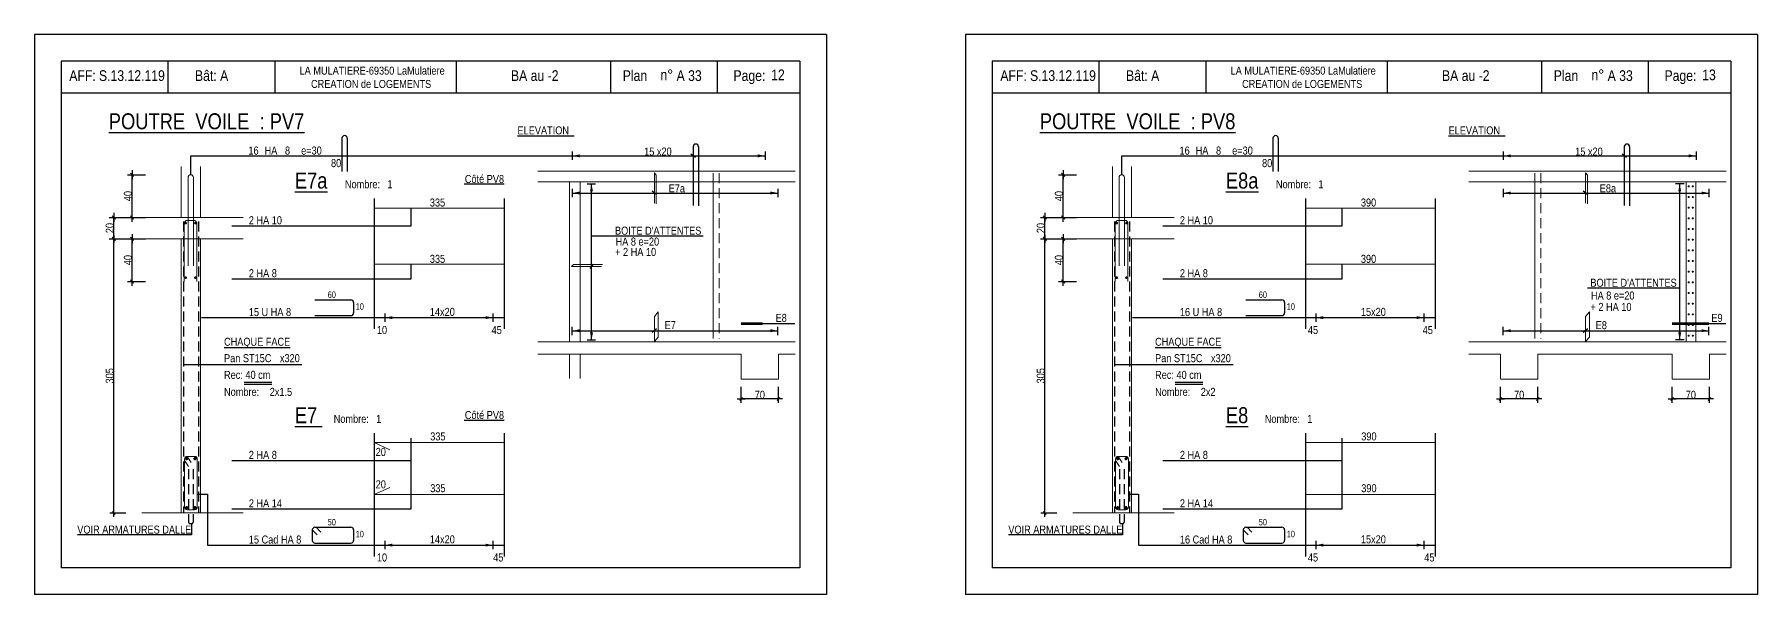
# Model space of a CAD drawing. Header units: metres. Extents: x -9927 to 45032, y -190416 to 12166.
# Drawn here: x 18652 to 21883, y -159147 to -158097 of the extents above; entities that cross this region are included whole.
import ezdxf
from ezdxf.enums import TextEntityAlignment as Align

# ---------------------------------------------------------------- set-up
doc = ezdxf.new("R2010")
doc.units = ezdxf.units.M
doc.header["$PDMODE"] = 65
doc.linetypes.add('CACHE2', pattern=[0.1875, 0.125, -0.0625])
for name, color, linetype in [('01_cote_gen', 4, 'Continuous'), ('01_fenetres', 171, 'Continuous'), ('01_linteaux', 3, 'Continuous'), ('01_sem', 42, 'Continuous'), ('01_texte', 230, 'Continuous'), ('AA_COTES', 2, 'Continuous')]:
    doc.layers.add(name, color=color, linetype=linetype)
doc.styles.add('STYLE2', font='ARIALN.TTF')
doc.dimstyles.new('JB25', dxfattribs={"dimscale": 0.1, "dimtxt": 150, "dimasz": 17, "dimexe": 0.1, "dimexo": 0.1, "dimgap": 0.09, "dimtad": 1, "dimdec": 1, "dimlfac": 0.5, "dimdsep": 46, "dimtxsty": 'STYLE2', "dimblk1": 'BOND_G', "dimblk2": 'BOND_D', "dimsah": 1, "dimcen": 1.5, "dimdle": 0.01, "dimse1": 1, "dimse2": 1, "dimclrd": 4, "dimclre": 2, "dimclrt": 5, "dimadec": 0, "dimazin": 0, "dimtfac": 2.333333, "dimtdec": 1, "dimtix": 1, "dimtmove": 2, "dimatfit": 3, "dimldrblk": 'BOND_G', "dimfxl": 1, "dimtolj": 1, "dimtzin": 0, "dimarcsym": 0})
doc.dimstyles.new('JB50', dxfattribs={"dimscale": 0.1, "dimtxt": 150, "dimasz": 15, "dimexe": 0.1, "dimexo": 0.1, "dimgap": 0.09, "dimtad": 1, "dimdec": 1, "dimdsep": 46, "dimtxsty": 'STYLE2', "dimblk1": 'BOND_G', "dimblk2": 'BOND_D', "dimsah": 1, "dimcen": 1.5, "dimdle": 0.01, "dimse1": 1, "dimse2": 1, "dimclrd": 4, "dimclre": 2, "dimclrt": 6, "dimazin": 2, "dimtfac": 2.333333, "dimtdec": 1, "dimtix": 1, "dimtmove": 2, "dimatfit": 3, "dimldrblk": 'BOND_G', "dimfxl": 1, "dimtolj": 1, "dimtzin": 0, "dimarcsym": 0})

# ---------------------------------------------------------------- blocks, each defined once
blk = doc.blocks.new('BOND_G')
at = {"layer": 'AA_COTES', "color": 0}
for p, q in [((5, 0), (-5, 0)), ((1.8, 1.8), (-1.8, -1.8)), ((0, -5), (0, 15))]:
    blk.add_line(p, q, dxfattribs=at)
blk = doc.blocks.new('BOND_D')
at = {"layer": 'AA_COTES', "color": 0}
for p, q in [((5, 0), (-5, 0)), ((-1.8, -1.8), (1.8, 1.8)), ((0, 5), (0, -15))]:
    blk.add_line(p, q, dxfattribs=at)
blk = doc.blocks.new('*D1499')
at = {"layer": '01_cote_gen', "color": 4, "linetype": 'Continuous', "lineweight": -2, "transparency": 16777216}
blk.add_line((18834.9, -158558), (18834.9, -158481.4), dxfattribs=at)
at = {"layer": 'DEFPOINTS', "color": 0, "linetype": 'Continuous', "lineweight": 0, "transparency": 16777216}
for p in [(18834.9, -158479.7), (18909.2, -158479.7), (18914.7, -158559.7)]:
    blk.add_point(p, dxfattribs=at)
at = {"layer": '01_cote_gen', "color": 4, "linetype": 'Continuous', "lineweight": -2, "transparency": 16777216, "xscale": 1.7, "yscale": 1.7, "zscale": 1.7}
for name, p, rotation in [('BOND_D', (18834.9, -158479.7), 90), ('BOND_G', (18834.9, -158559.7), 270)]:
    blk.add_blockref(name, p, dxfattribs=dict(at, rotation=rotation))
at = {"layer": '01_cote_gen', "color": 5, "linetype": 'Continuous', "lineweight": 0, "transparency": 16777216, "insert": (18827.2, -158519.7), "char_height": 15, "attachment_point": 5, "rotation": 90, "style": 'STYLE2'}
blk.add_mtext('\\A1;40', dxfattribs=at)
blk = doc.blocks.new('*D1500')
at = {"layer": '01_cote_gen', "color": 4, "linetype": 'Continuous', "lineweight": -2, "transparency": 16777216}
blk.add_line((18800.8, -158478), (18800.8, -158441.4), dxfattribs=at)
at = {"layer": 'DEFPOINTS', "color": 0, "linetype": 'Continuous', "lineweight": 0, "transparency": 16777216}
for p in [(18800.8, -158439.7), (18876.3, -158439.7), (18876.3, -158479.7)]:
    blk.add_point(p, dxfattribs=at)
at = {"layer": '01_cote_gen', "color": 4, "linetype": 'Continuous', "lineweight": -2, "transparency": 16777216, "xscale": 1.7, "yscale": 1.7, "zscale": 1.7}
for name, p, rotation in [('BOND_D', (18800.8, -158439.7), 90), ('BOND_G', (18800.8, -158479.7), 270)]:
    blk.add_blockref(name, p, dxfattribs=dict(at, rotation=rotation))
at = {"layer": '01_cote_gen', "color": 5, "linetype": 'Continuous', "lineweight": 0, "transparency": 16777216, "insert": (18793.1, -158459.7), "char_height": 15, "attachment_point": 5, "rotation": 90, "style": 'STYLE2'}
blk.add_mtext('\\A1;20', dxfattribs=at)
blk = doc.blocks.new('*D1501')
at = {"layer": '01_cote_gen', "color": 4, "lineweight": -2, "transparency": 16777216}
blk.add_line((18834.9, -158438), (18834.9, -158361.4), dxfattribs=at)
at = {"layer": 'DEFPOINTS', "color": 0, "lineweight": 0, "transparency": 16777216}
for p in [(18834.9, -158359.7), (18931.3, -158359.7), (18899.8, -158439.7)]:
    blk.add_point(p, dxfattribs=at)
at = {"layer": '01_cote_gen', "color": 4, "lineweight": -2, "transparency": 16777216, "xscale": 1.7, "yscale": 1.7, "zscale": 1.7}
for name, p, rotation in [('BOND_D', (18834.9, -158359.7), 90), ('BOND_G', (18834.9, -158439.7), 270)]:
    blk.add_blockref(name, p, dxfattribs=dict(at, rotation=rotation))
at = {"layer": '01_cote_gen', "color": 5, "lineweight": 0, "transparency": 16777216, "insert": (18827.2, -158399.7), "char_height": 15, "attachment_point": 5, "rotation": 90, "style": 'STYLE2'}
blk.add_mtext('\\A1;40', dxfattribs=at)
blk = doc.blocks.new('*D1502')
at = {"layer": '01_cote_gen', "color": 4, "lineweight": -2, "transparency": 16777216}
blk.add_line((20045.5, -158780), (19978.5, -158780), dxfattribs=at)
at = {"layer": 'DEFPOINTS', "color": 0, "lineweight": 0, "transparency": 16777216}
for p in [(19977, -158743.1), (20047, -158743.1), (19977, -158780)]:
    blk.add_point(p, dxfattribs=at)
at = {"layer": '01_cote_gen', "color": 4, "lineweight": -2, "transparency": 16777216, "xscale": 1.5, "yscale": 1.5, "zscale": 1.5, "rotation": 180}
blk.add_blockref('BOND_D', (19977, -158780), dxfattribs=at)
at = {"layer": '01_cote_gen', "color": 4, "lineweight": -2, "transparency": 16777216, "xscale": 1.5, "yscale": 1.5, "zscale": 1.5}
blk.add_blockref('BOND_G', (20047, -158780), dxfattribs=at)
at = {"layer": '01_cote_gen', "color": 6, "lineweight": 0, "transparency": 16777216, "insert": (20012, -158772.3), "char_height": 15, "attachment_point": 5, "style": 'STYLE2'}
blk.add_mtext('\\A1;70', dxfattribs=at)
blk = doc.blocks.new('*D1503')
at = {"layer": '01_cote_gen', "color": 4, "linetype": 'Continuous', "lineweight": -2, "transparency": 16777216}
blk.add_line((20580.5, -158558), (20580.5, -158481.4), dxfattribs=at)
at = {"layer": 'DEFPOINTS', "color": 0, "linetype": 'Continuous', "lineweight": 0, "transparency": 16777216}
for p in [(20580.5, -158479.7), (20654.8, -158479.7), (20660.3, -158559.7)]:
    blk.add_point(p, dxfattribs=at)
at = {"layer": '01_cote_gen', "color": 4, "linetype": 'Continuous', "lineweight": -2, "transparency": 16777216, "xscale": 1.7, "yscale": 1.7, "zscale": 1.7}
for name, p, rotation in [('BOND_D', (20580.5, -158479.7), 90), ('BOND_G', (20580.5, -158559.7), 270)]:
    blk.add_blockref(name, p, dxfattribs=dict(at, rotation=rotation))
at = {"layer": '01_cote_gen', "color": 5, "linetype": 'Continuous', "lineweight": 0, "transparency": 16777216, "insert": (20572.8, -158519.7), "char_height": 15, "attachment_point": 5, "rotation": 90, "style": 'STYLE2'}
blk.add_mtext('\\A1;40', dxfattribs=at)
blk = doc.blocks.new('*D1504')
at = {"layer": '01_cote_gen', "color": 4, "linetype": 'Continuous', "lineweight": -2, "transparency": 16777216}
blk.add_line((20546.4, -158478), (20546.4, -158441.4), dxfattribs=at)
at = {"layer": 'DEFPOINTS', "color": 0, "linetype": 'Continuous', "lineweight": 0, "transparency": 16777216}
for p in [(20546.4, -158439.7), (20622, -158439.7), (20622, -158479.7)]:
    blk.add_point(p, dxfattribs=at)
at = {"layer": '01_cote_gen', "color": 4, "linetype": 'Continuous', "lineweight": -2, "transparency": 16777216, "xscale": 1.7, "yscale": 1.7, "zscale": 1.7}
for name, p, rotation in [('BOND_D', (20546.4, -158439.7), 90), ('BOND_G', (20546.4, -158479.7), 270)]:
    blk.add_blockref(name, p, dxfattribs=dict(at, rotation=rotation))
at = {"layer": '01_cote_gen', "color": 5, "linetype": 'Continuous', "lineweight": 0, "transparency": 16777216, "insert": (20538.7, -158459.7), "char_height": 15, "attachment_point": 5, "rotation": 90, "style": 'STYLE2'}
blk.add_mtext('\\A1;20', dxfattribs=at)
blk = doc.blocks.new('*D1505')
at = {"layer": '01_cote_gen', "color": 4, "lineweight": -2, "transparency": 16777216}
blk.add_line((20580.5, -158438), (20580.5, -158361.4), dxfattribs=at)
at = {"layer": 'DEFPOINTS', "color": 0, "lineweight": 0, "transparency": 16777216}
for p in [(20580.5, -158359.7), (20676.9, -158359.7), (20645.4, -158439.7)]:
    blk.add_point(p, dxfattribs=at)
at = {"layer": '01_cote_gen', "color": 4, "lineweight": -2, "transparency": 16777216, "xscale": 1.7, "yscale": 1.7, "zscale": 1.7}
for name, p, rotation in [('BOND_D', (20580.5, -158359.7), 90), ('BOND_G', (20580.5, -158439.7), 270)]:
    blk.add_blockref(name, p, dxfattribs=dict(at, rotation=rotation))
at = {"layer": '01_cote_gen', "color": 5, "lineweight": 0, "transparency": 16777216, "insert": (20572.8, -158399.7), "char_height": 15, "attachment_point": 5, "rotation": 90, "style": 'STYLE2'}
blk.add_mtext('\\A1;40', dxfattribs=at)
blk = doc.blocks.new('*D1506')
at = {"layer": '01_cote_gen', "color": 4, "lineweight": -2, "transparency": 16777216}
blk.add_line((21791.1, -158780), (21724.1, -158780), dxfattribs=at)
at = {"layer": 'DEFPOINTS', "color": 0, "lineweight": 0, "transparency": 16777216}
for p in [(21722.6, -158743.1), (21792.6, -158743.1), (21722.6, -158780)]:
    blk.add_point(p, dxfattribs=at)
at = {"layer": '01_cote_gen', "color": 4, "lineweight": -2, "transparency": 16777216, "xscale": 1.5, "yscale": 1.5, "zscale": 1.5, "rotation": 180}
blk.add_blockref('BOND_D', (21722.6, -158780), dxfattribs=at)
at = {"layer": '01_cote_gen', "color": 4, "lineweight": -2, "transparency": 16777216, "xscale": 1.5, "yscale": 1.5, "zscale": 1.5}
blk.add_blockref('BOND_G', (21792.6, -158780), dxfattribs=at)
at = {"layer": '01_cote_gen', "color": 6, "lineweight": 0, "transparency": 16777216, "insert": (21757.6, -158772.3), "char_height": 15, "attachment_point": 5, "style": 'STYLE2'}
blk.add_mtext('\\A1;70', dxfattribs=at)
blk = doc.blocks.new('*D1507')
at = {"layer": '01_cote_gen', "color": 4, "lineweight": -2, "transparency": 16777216}
blk.add_line((21469.1, -158780), (21402.1, -158780), dxfattribs=at)
at = {"layer": 'DEFPOINTS', "color": 0, "lineweight": 0, "transparency": 16777216}
for p in [(21400.6, -158743.1), (21470.6, -158743.1), (21400.6, -158780)]:
    blk.add_point(p, dxfattribs=at)
at = {"layer": '01_cote_gen', "color": 4, "lineweight": -2, "transparency": 16777216, "xscale": 1.5, "yscale": 1.5, "zscale": 1.5, "rotation": 180}
blk.add_blockref('BOND_D', (21400.6, -158780), dxfattribs=at)
at = {"layer": '01_cote_gen', "color": 4, "lineweight": -2, "transparency": 16777216, "xscale": 1.5, "yscale": 1.5, "zscale": 1.5}
blk.add_blockref('BOND_G', (21470.6, -158780), dxfattribs=at)
at = {"layer": '01_cote_gen', "color": 6, "lineweight": 0, "transparency": 16777216, "insert": (21435.6, -158772.3), "char_height": 15, "attachment_point": 5, "style": 'STYLE2'}
blk.add_mtext('\\A1;70', dxfattribs=at)
blk = doc.blocks.new('*D1594')
at = {"layer": '01_cote_gen', "color": 4, "lineweight": -2, "ltscale": 0.5, "transparency": 16777216}
blk.add_line((18800.8, -158992.2), (18800.8, -158481.2), dxfattribs=at)
at = {"layer": 'DEFPOINTS', "color": 0, "lineweight": 0, "ltscale": 0.5, "transparency": 16777216}
for p in [(18800.8, -158479.7), (18869.9, -158479.7), (18869.9, -158993.7)]:
    blk.add_point(p, dxfattribs=at)
at = {"layer": '01_cote_gen', "color": 4, "lineweight": -2, "ltscale": 0.5, "transparency": 16777216, "xscale": 1.5, "yscale": 1.5, "zscale": 1.5}
for name, p, rotation in [('BOND_D', (18800.8, -158479.7), 90), ('BOND_G', (18800.8, -158993.7), 270)]:
    blk.add_blockref(name, p, dxfattribs=dict(at, rotation=rotation))
at = {"layer": '01_cote_gen', "color": 6, "lineweight": 0, "ltscale": 0.5, "transparency": 16777216, "insert": (18793.1, -158736.7), "char_height": 15, "attachment_point": 5, "rotation": 90, "style": 'STYLE2'}
blk.add_mtext('\\A1;305', dxfattribs=at)
blk = doc.blocks.new('*D1595')
at = {"layer": '01_cote_gen', "color": 4, "lineweight": -2, "ltscale": 0.5, "transparency": 16777216}
blk.add_line((20546.4, -158992.2), (20546.4, -158481.2), dxfattribs=at)
at = {"layer": 'DEFPOINTS', "color": 0, "lineweight": 0, "ltscale": 0.5, "transparency": 16777216}
for p in [(20546.4, -158479.7), (20615.5, -158479.7), (20615.5, -158993.7)]:
    blk.add_point(p, dxfattribs=at)
at = {"layer": '01_cote_gen', "color": 4, "lineweight": -2, "ltscale": 0.5, "transparency": 16777216, "xscale": 1.5, "yscale": 1.5, "zscale": 1.5}
for name, p, rotation in [('BOND_D', (20546.4, -158479.7), 90), ('BOND_G', (20546.4, -158993.7), 270)]:
    blk.add_blockref(name, p, dxfattribs=dict(at, rotation=rotation))
at = {"layer": '01_cote_gen', "color": 6, "lineweight": 0, "ltscale": 0.5, "transparency": 16777216, "insert": (20538.7, -158736.7), "char_height": 15, "attachment_point": 5, "rotation": 90, "style": 'STYLE2'}
blk.add_mtext('\\A1;305', dxfattribs=at)

msp = doc.modelspace()

# ---------------------------------------------------------------- linework, layer by layer
at = {"layer": '01_cote_gen', "color": 5, "linetype": 'Continuous', "lineweight": 0}
for p, q in [((19924.46, -158356.78), (19924.46, -158666.54)), ((21465.02, -158356.78), (21465.02, -158666.54))]:
    msp.add_line(p, q, dxfattribs=at)
at = {"layer": '01_cote_gen', "color": 5, "linetype": 'CACHE2', "lineweight": 0, "ltscale": 150}
for p, q in [((19935.6, -158356.78), (19935.6, -158667.02)), ((21476.17, -158356.78), (21476.17, -158667.02))]:
    msp.add_line(p, q, dxfattribs=at)
at = {"layer": '01_fenetres', "ltscale": 30}
for p, q in [((18701.96, -158146.73), (18701.96, -159096.73)), ((18701.96, -158146.73), (18701.96, -159096.73)), ((18701.96, -158146.73), (18701.96, -159096.73)), ((20086.96, -158146.73), (18701.96, -158146.73)), ((18901.96, -158146.73), (18901.96, -158206.73)), ((19102.35, -158146.73), (19102.35, -158206.73)), ((19442.53, -158146.73), (19442.53, -158206.73)), ((19732.83, -158206.73), (19732.83, -158146.73)), ((19932.83, -158206.73), (19932.83, -158146.73)), ((20086.96, -158146.73), (20086.96, -159096.73)), ((20447.6, -158146.73), (20447.6, -159096.73)), ((20447.6, -158146.73), (20447.6, -159096.73)), ((20447.6, -158146.73), (20447.6, -159096.73)), ((21832.6, -158146.73), (20447.6, -158146.73)), ((20647.6, -158146.73), (20647.6, -158206.73)), ((20848, -158146.73), (20848, -158206.73)), ((21188.17, -158146.73), (21188.17, -158206.73)), ((21478.47, -158206.73), (21478.47, -158146.73)), ((21678.47, -158206.73), (21678.47, -158146.73)), ((21832.6, -158146.73), (21832.6, -159096.73)), ((20086.96, -158206.73), (18701.96, -158206.73)), ((21832.6, -158206.73), (20447.6, -158206.73)), ((20086.96, -159096.73), (18701.96, -159096.73)), ((21832.6, -159096.73), (20447.6, -159096.73))]:
    msp.add_line(p, q, dxfattribs=at)
at = {"layer": '01_linteaux', "linetype": 'Continuous'}
for p, q in [((19228.43, -158291.35), (19228.43, -158353.53)), ((19238.43, -158291.35), (19238.43, -158353.53)), ((20974.07, -158291.35), (20974.07, -158353.53)), ((20984.07, -158291.35), (20984.07, -158353.53)), ((19887.05, -158307.23), (19887.05, -158417.26)), ((19897.05, -158307.23), (19897.05, -158417.75)), ((21632.7, -158307.23), (21632.7, -158417.26)), ((21642.7, -158307.23), (21642.7, -158417.75)), ((19177.74, -158594.16), (19245.32, -158594.16)), ((19177.74, -158623.77), (19245.32, -158623.77)), ((19250.32, -158599.16), (19250.32, -158618.77)), ((20923.38, -158594.16), (20990.97, -158594.16)), ((20923.38, -158623.77), (20990.97, -158623.77)), ((20995.97, -158599.16), (20995.97, -158618.77)), ((19172.74, -159025.61), (19172.74, -159045.22)), ((19172.74, -159025.61), (19181.75, -159034.61)), ((19177.74, -159020.61), (19245.32, -159020.61)), ((19179.93, -159020.61), (19188.94, -159029.61)), ((19250.32, -159025.61), (19250.32, -159045.22)), ((20918.38, -159025.61), (20918.38, -159045.22)), ((20918.38, -159025.61), (20927.39, -159034.61)), ((20923.38, -159020.61), (20990.97, -159020.61)), ((20925.57, -159020.61), (20934.58, -159029.61)), ((20995.97, -159025.61), (20995.97, -159045.22)), ((19177.74, -159050.22), (19245.32, -159050.22)), ((20923.38, -159050.22), (20990.97, -159050.22))]:
    msp.add_line(p, q, dxfattribs=at)
for centre, start, end in [((19233.43, -158291.35), 0, 180), ((20979.07, -158291.35), 0, 180), ((19892.05, -158307.23), 90, 180), ((19892.05, -158307.23), 0, 90), ((21637.7, -158307.23), 90, 180), ((21637.7, -158307.23), 0, 90), ((19245.32, -158599.16), 0, 90), ((19245.32, -158618.77), 270, 0), ((20990.97, -158599.16), 0, 90), ((20990.97, -158618.77), 270, 0), ((19177.74, -159025.61), 90, 180), ((19245.32, -159025.61), 0, 90), ((20923.38, -159025.61), 90, 180), ((20990.97, -159025.61), 0, 90), ((19177.74, -159045.22), 180, 270), ((19245.32, -159045.22), 270, 0), ((20923.38, -159045.22), 180, 270), ((20990.97, -159045.22), 270, 0)]:
    msp.add_arc(centre, 5, start, end, dxfattribs=at)
at = {"layer": '01_sem', "color": 2, "lineweight": 0, "ltscale": 7}
for p, q in [((18927.29, -158439.72), (18927.29, -158343.98)), ((18939.94, -158364.72), (18939.94, -158530.77)), ((18949.94, -158364.72), (18949.94, -158530.77)), ((18963.29, -158439.72), (18963.29, -158343.98)), ((19595.85, -158353.09), (20078.36, -158353.09)), ((19814.35, -158356.18), (19814.35, -158412.84)), ((19814.35, -158356.18), (19817.89, -158360.41)), ((19817.89, -158360.41), (19817.89, -158414.33)), ((20672.93, -158439.72), (20672.93, -158343.98)), ((20685.58, -158364.72), (20685.58, -158530.77)), ((20695.58, -158364.72), (20695.58, -158530.77)), ((20708.93, -158439.72), (20708.93, -158343.98)), ((21341.49, -158353.09), (21824, -158353.09)), ((21559.99, -158356.18), (21559.99, -158412.84)), ((21559.99, -158356.18), (21563.53, -158360.41)), ((21563.53, -158360.41), (21563.53, -158414.33)), ((19595.85, -158373.09), (20078.36, -158373.09)), ((19654.95, -158373.09), (19654.95, -158673.09)), ((19674.95, -158373.09), (19674.95, -158673.09)), ((21341.49, -158373.09), (21824, -158373.09)), ((21748.65, -158373.09), (21748.65, -158673.09)), ((21766.65, -158373.09), (21766.65, -158673.09)), ((19289.17, -158422.09), (19532.64, -158422.09)), ((21034.81, -158422.09), (21278.29, -158422.09)), ((18853.24, -158439.72), (19043.23, -158439.72)), ((18932.57, -158451.32), (18932.57, -158559.72)), ((18950.57, -158445.32), (18938.57, -158445.32)), ((18956.57, -158451.32), (18956.57, -158559.72)), ((20598.88, -158439.72), (20788.87, -158439.72)), ((20678.21, -158451.32), (20678.21, -158559.72)), ((20696.21, -158445.32), (20684.21, -158445.32)), ((20702.21, -158451.32), (20702.21, -158559.72)), ((18853.24, -158479.72), (19043.23, -158479.72)), ((18927.29, -158479.72), (18927.29, -158993.72)), ((18963.29, -158479.72), (18963.29, -158993.72)), ((20598.88, -158479.72), (20788.87, -158479.72)), ((20672.93, -158479.72), (20672.93, -158993.72)), ((20708.93, -158479.72), (20708.93, -158993.72)), ((19289.17, -158527.67), (19532.64, -158527.67)), ((19658.58, -158531.64), (19662.81, -158528.11)), ((19658.58, -158531.64), (19715.24, -158531.64)), ((19662.81, -158528.11), (19716.74, -158528.11)), ((21034.81, -158527.67), (21278.29, -158527.67)), ((19814.35, -158625.6), (19821.63, -158616.89)), ((19821.63, -158663.93), (19821.63, -158616.89)), ((21559.99, -158625.6), (21567.27, -158616.89)), ((21567.27, -158663.93), (21567.27, -158616.89)), ((19814.35, -158672.64), (19814.35, -158625.6)), ((21559.99, -158672.64), (21559.99, -158625.6)), ((19595.85, -158673.09), (20078.36, -158673.09)), ((19814.35, -158672.64), (19821.63, -158663.93)), ((21341.49, -158673.09), (21824, -158673.09)), ((21559.99, -158672.64), (21567.27, -158663.93)), ((19595.85, -158696.09), (19977.01, -158696.09)), ((19654.95, -158696.09), (19654.95, -158741.99)), ((19674.95, -158696.09), (19674.95, -158741.99)), ((19977.01, -158696.09), (19977.01, -158743.09)), ((20047.01, -158696.09), (20047.01, -158743.09)), ((20047.01, -158696.09), (20078.36, -158696.09)), ((21341.49, -158696.09), (21400.59, -158696.09)), ((21400.59, -158696.09), (21400.59, -158741.99)), ((21470.59, -158696.09), (21470.59, -158743.09)), ((21470.59, -158696.09), (21722.65, -158696.09)), ((21722.65, -158696.09), (21722.65, -158743.09)), ((21792.65, -158696.09), (21824, -158696.09)), ((21792.65, -158696.09), (21792.65, -158743.09)), ((19977.01, -158743.09), (20047.01, -158743.09)), ((21400.59, -158743.09), (21470.59, -158743.09)), ((21722.65, -158743.09), (21792.65, -158743.09)), ((19289.17, -158861.95), (19532.64, -158861.95)), ((19289.17, -158861.95), (19318.49, -158875.29)), ((21034.81, -158861.95), (21278.29, -158861.95)), ((18933.29, -158892.72), (18933.29, -158982.72)), ((18933.29, -158895.5), (18940.64, -158906.7)), ((18938.29, -158887.72), (18952.29, -158887.72)), ((18938.29, -158887.72), (18945.64, -158898.91)), ((18957.29, -158892.72), (18957.29, -158982.72)), ((20678.93, -158892.72), (20678.93, -158982.72)), ((20678.93, -158895.5), (20686.28, -158906.7)), ((20683.93, -158887.72), (20697.93, -158887.72)), ((20683.93, -158887.72), (20691.28, -158898.91)), ((20702.93, -158892.72), (20702.93, -158982.72)), ((19289.17, -158959.12), (19318.49, -158945.78)), ((19289.17, -158959.12), (19532.64, -158959.12)), ((21034.81, -158959.12), (21278.29, -158959.12)), ((18853.24, -158993.72), (19043.23, -158993.72)), ((18869.87, -158993.72), (19022.16, -158993.72)), ((18938.29, -158987.72), (18952.29, -158987.72)), ((20598.88, -158993.72), (20788.87, -158993.72)), ((20615.51, -158993.72), (20767.81, -158993.72)), ((20683.93, -158987.72), (20697.93, -158987.72))]:
    msp.add_line(p, q, dxfattribs=at)
at = {"layer": '01_sem', "color": 2, "lineweight": 0, "ltscale": 7, "flags": 128}
for points, const_width in [([(21752.51, -158381.46, 1), (21754.51, -158381.46, 1)], 2), ([(21760.22, -158381.46, 1), (21762.22, -158381.46, 1)], 2), ([(21752.51, -158401.46, 1), (21754.51, -158401.46, 1)], 2), ([(21752.51, -158421.46, 1), (21754.51, -158421.46, 1)], 2), ([(21760.22, -158401.46, 1), (21762.22, -158401.46, 1)], 2), ([(21760.22, -158421.46, 1), (21762.22, -158421.46, 1)], 2), ([(18935.4, -158449.21, -1), (18935.4, -158451.71, -1)], 2.5), ([(18953.74, -158449.21, 1), (18953.74, -158451.71, 1)], 2.5), ([(20681.04, -158449.21, -1), (20681.04, -158451.71, -1)], 2.5), ([(20699.38, -158449.21, 1), (20699.38, -158451.71, 1)], 2.5), ([(21752.51, -158441.46, 1), (21754.51, -158441.46, 1)], 2), ([(21752.51, -158461.46, 1), (21754.51, -158461.46, 1)], 2), ([(21760.22, -158441.46, 1), (21762.22, -158441.46, 1)], 2), ([(21760.22, -158461.46, 1), (21762.22, -158461.46, 1)], 2), ([(21752.51, -158481.46, 1), (21754.51, -158481.46, 1)], 2), ([(21760.22, -158481.46, 1), (21762.22, -158481.46, 1)], 2), ([(21752.51, -158501.46, 1), (21754.51, -158501.46, 1)], 2), ([(21752.51, -158521.46, 1), (21754.51, -158521.46, 1)], 2), ([(21760.22, -158501.46, 1), (21762.22, -158501.46, 1)], 2), ([(21760.22, -158521.46, 1), (21762.22, -158521.46, 1)], 2), ([(18935.4, -158551.48, -1), (18935.4, -158553.98, -1)], 2.5), ([(18953.74, -158551.48, 1), (18953.74, -158553.98, 1)], 2.5), ([(20681.04, -158551.48, -1), (20681.04, -158553.98, -1)], 2.5), ([(20699.38, -158551.48, 1), (20699.38, -158553.98, 1)], 2.5), ([(21752.51, -158541.46, 1), (21754.51, -158541.46, 1)], 2), ([(21752.51, -158561.46, 1), (21754.51, -158561.46, 1)], 2), ([(21760.22, -158541.46, 1), (21762.22, -158541.46, 1)], 2), ([(21760.22, -158561.46, 1), (21762.22, -158561.46, 1)], 2), ([(21752.51, -158581.46, 1), (21754.51, -158581.46, 1)], 2), ([(21760.22, -158581.46, 1), (21762.22, -158581.46, 1)], 2), ([(21752.51, -158601.46, 1), (21754.51, -158601.46, 1)], 2), ([(21752.51, -158621.46, 1), (21754.51, -158621.46, 1)], 2), ([(21760.22, -158601.46, 1), (21762.22, -158601.46, 1)], 2), ([(21760.22, -158621.46, 1), (21762.22, -158621.46, 1)], 2), ([(21752.51, -158641.46, 1), (21754.51, -158641.46, 1)], 2), ([(21760.22, -158641.46, 1), (21762.22, -158641.46, 1)], 2), ([(21752.51, -158661.46, 1), (21754.51, -158661.46, 1)], 2), ([(21760.22, -158661.46, 1), (21762.22, -158661.46, 1)], 2), ([(18935.81, -158892.02, 1), (18938.81, -158892.02, 1)], 3), ([(18951.44, -158892.02, 1), (18954.44, -158892.02, 1)], 3), ([(20681.45, -158892.02, 1), (20684.45, -158892.02, 1)], 3), ([(20697.09, -158892.02, 1), (20700.09, -158892.02, 1)], 3), ([(18935.81, -158983.87, 1), (18938.81, -158983.87, 1)], 3), ([(18951.44, -158983.87, 1), (18954.44, -158983.87, 1)], 3), ([(20681.45, -158983.87, 1), (20684.45, -158983.87, 1)], 3), ([(20697.09, -158983.87, 1), (20700.09, -158983.87, 1)], 3)]:
    msp.add_lwpolyline(points, format="xyb", close=True, dxfattribs=dict(at, const_width=const_width))
at = {"layer": '01_sem', "color": 2, "lineweight": 0, "ltscale": 7}
for centre, radius, start, end in [((18944.94, -158364.72), 5, 0, 180), ((20690.58, -158364.72), 5, 0, 180), ((18938.57, -158451.32), 6, 90, 180), ((18950.57, -158451.32), 6, 0, 90), ((20684.21, -158451.32), 6, 90, 180), ((20696.21, -158451.32), 6, 0, 90), ((18938.29, -158892.72), 5, 90, 180), ((18952.29, -158892.72), 5, 0, 90), ((20683.93, -158892.72), 5, 90, 180), ((20697.93, -158892.72), 5, 0, 90), ((18938.29, -158982.72), 5, 180, 270), ((18952.29, -158982.72), 5, 270, 0), ((20683.93, -158982.72), 5, 180, 270), ((20697.93, -158982.72), 5, 270, 0)]:
    msp.add_arc(centre, radius, start, end, dxfattribs=at)
at = {"layer": '01_texte', "ltscale": 30}
for p, q in [((18651.96, -158096.73), (18651.96, -159146.73)), ((20136.96, -158096.73), (18651.96, -158096.73)), ((20136.96, -158096.73), (20136.96, -159146.73)), ((20397.6, -158096.73), (20397.6, -159146.73)), ((21882.6, -158096.73), (20397.6, -158096.73)), ((21882.6, -158096.73), (21882.6, -159146.73)), ((18944.94, -158324.33), (20021.85, -158324.33)), ((18944.94, -158359.72), (18944.94, -158324.33)), ((19660.32, -158316.27), (19660.32, -158331.91)), ((19891.19, -158327.64), (19882.92, -158321.02)), ((20021.85, -158316.27), (20021.85, -158331.91)), ((20690.58, -158324.33), (21767.5, -158324.33)), ((20690.58, -158359.72), (20690.58, -158324.33)), ((21405.97, -158316.27), (21405.97, -158331.91)), ((21636.83, -158327.64), (21628.56, -158321.02)), ((21767.5, -158316.27), (21767.5, -158331.91)), ((19660.32, -158385.94), (19660.32, -158401.58)), ((19660.32, -158394), (20045.73, -158394)), ((19688.34, -158377), (19703.98, -158377)), ((19696.4, -158669.23), (19696.4, -158377)), ((19818.49, -158397.31), (19810.21, -158390.69)), ((20045.73, -158385.94), (20045.73, -158401.58)), ((21405.97, -158385.94), (21405.97, -158401.58)), ((21405.97, -158394), (21791.38, -158394)), ((21564.13, -158397.31), (21555.86, -158390.69)), ((21744.73, -158377), (21729.09, -158377)), ((21736.67, -158669.23), (21736.67, -158377)), ((21791.38, -158385.94), (21791.38, -158401.58)), ((19289.17, -158404.14), (19289.17, -158648.77)), ((19358.17, -158455.49), (19358.17, -158422.09)), ((19532.64, -158404.14), (19532.64, -158648.77)), ((21034.81, -158404.14), (21034.81, -158648.77)), ((21103.82, -158455.49), (21103.82, -158422.09)), ((21278.29, -158404.14), (21278.29, -158648.77)), ((19021.76, -158455.49), (19358.17, -158455.49)), ((20767.4, -158455.49), (21103.82, -158455.49)), ((19699.71, -158527.51), (19693.09, -158535.78)), ((19021.76, -158554.78), (19358.17, -158554.78)), ((19358.17, -158554.78), (19358.17, -158527.67)), ((20767.4, -158554.78), (21103.82, -158554.78)), ((21103.82, -158554.78), (21103.82, -158527.67)), ((19308.88, -158619.57), (19308.88, -158635.21)), ((19511.55, -158619.57), (19511.55, -158635.21)), ((21054.52, -158619.57), (21054.52, -158635.21)), ((21257.2, -158619.57), (21257.2, -158635.21)), ((18965.34, -158627.63), (19532.64, -158627.63)), ((19660.32, -158660.25), (19660.32, -158644.61)), ((19660.32, -158652.19), (20045.73, -158652.19)), ((19818.49, -158648.88), (19810.21, -158655.5)), ((19976.78, -158638.68), (20077.52, -158638.68)), ((20045.73, -158660.25), (20045.73, -158644.61)), ((20710.98, -158627.63), (21278.29, -158627.63)), ((21405.97, -158660.25), (21405.97, -158644.61)), ((21405.97, -158652.19), (21791.38, -158652.19)), ((21564.13, -158648.88), (21555.86, -158655.5)), ((21722.42, -158638.68), (21823.16, -158638.68)), ((21791.38, -158660.25), (21791.38, -158644.61)), ((19688.34, -158669.23), (19703.98, -158669.23)), ((21744.73, -158669.23), (21729.09, -158669.23)), ((19289.17, -158844.01), (19289.17, -159075.23)), ((19532.64, -158844.01), (19532.64, -159075.23)), ((21034.81, -158844.01), (21034.81, -159075.23)), ((21278.29, -158844.01), (21278.29, -159075.23)), ((19358.17, -158986.23), (19358.17, -158853.54)), ((21103.82, -158986.23), (21103.82, -158853.54)), ((19021.76, -158895.36), (19358.17, -158895.36)), ((20767.4, -158895.36), (21103.82, -158895.36)), ((18957.29, -158958.69), (18976.46, -158958.69)), ((18976.46, -158958.69), (18976.46, -159054.08)), ((20702.93, -158958.69), (20722.1, -158958.69)), ((20722.1, -158958.69), (20722.1, -159054.08)), ((19021.76, -158986.23), (19358.17, -158986.23)), ((20767.4, -158986.23), (21103.82, -158986.23)), ((18946.58, -159035), (18732.79, -159035)), ((18946.58, -159013.77), (18946.58, -159035)), ((20692.22, -159035), (20478.43, -159035)), ((20692.22, -159013.77), (20692.22, -159035)), ((18976.46, -159054.08), (19532.64, -159054.08)), ((19308.88, -159046.02), (19308.88, -159061.66)), ((19511.55, -159046.02), (19511.55, -159061.66)), ((20722.1, -159054.08), (21278.29, -159054.08)), ((21054.52, -159046.02), (21054.52, -159061.66)), ((21257.2, -159046.02), (21257.2, -159061.66)), ((20136.96, -159146.73), (18651.96, -159146.73)), ((21882.6, -159146.73), (20397.6, -159146.73))]:
    msp.add_line(p, q, dxfattribs=at)
at = {"layer": '01_texte'}
for p, q in [((19457.78, -158377.06), (19532.61, -158377.06)), ((19696.4, -158474.14), (19905.68, -158474.14)), ((21563.73, -158571.7), (21736.67, -158571.7)), ((18931.29, -158715.21), (19153.53, -158715.21)), ((20676.93, -158715.21), (20899.17, -158715.21)), ((19096.76, -158749.39), (19045, -158749.39)), ((19096.76, -158752.7), (19045, -158752.7)), ((20842.4, -158749.39), (20790.65, -158749.39)), ((20842.4, -158752.7), (20790.65, -158752.7)), ((19457.78, -158819.61), (19532.61, -158819.61))]:
    msp.add_line(p, q, dxfattribs=at)
at = {"layer": '01_texte', "linetype": 'CACHE2', "ltscale": 150}
for p, q in [((18931.29, -158447.37), (18931.29, -158993.72)), ((18959.29, -158447.37), (18959.29, -158993.72)), ((20676.93, -158447.37), (20676.93, -158993.72)), ((20704.93, -158447.37), (20704.93, -158993.72)), ((18940.75, -158911.93), (18940.75, -159010.77)), ((18949.58, -158911.93), (18949.58, -159010.77)), ((20686.39, -158911.93), (20686.39, -159010.77)), ((20695.22, -158911.93), (20695.22, -159010.77)), ((18943.75, -159013.77), (18946.58, -159013.77)), ((20689.39, -159013.77), (20692.22, -159013.77))]:
    msp.add_line(p, q, dxfattribs=at)
at = {"layer": '01_texte', "ltscale": 30, "const_width": 5, "flags": 128}
for points in [[(19976.78, -158638.68), (20017, -158638.68)], [(21722.42, -158638.68), (21791.45, -158638.68)]]:
    msp.add_lwpolyline(points, dxfattribs=at)
at = {"layer": '01_texte', "linetype": 'CACHE2', "ltscale": 150}
for centre, start, end in [((18943.75, -159010.77), 180, 270), ((18946.58, -159010.77), 270, 0), ((20689.39, -159010.77), 180, 270), ((20692.22, -159010.77), 270, 0)]:
    msp.add_arc(centre, 3, start, end, dxfattribs=at)
at = {"layer": '01_texte', "ltscale": 30}
for points in [[(19660.32, -158324.33), (19674.15, -158321.58), (19674.15, -158324.33)], [(19660.32, -158324.33), (19674.15, -158327.09), (19674.15, -158324.33)], [(20021.85, -158324.33), (20008.03, -158321.58), (20008.03, -158324.33)], [(20021.85, -158324.33), (20008.03, -158327.09), (20008.03, -158324.33)], [(21405.97, -158324.33), (21419.79, -158321.58), (21419.79, -158324.33)], [(21405.97, -158324.33), (21419.79, -158327.09), (21419.79, -158324.33)], [(21767.5, -158324.33), (21753.67, -158321.58), (21753.67, -158324.33)], [(21767.5, -158324.33), (21753.67, -158327.09), (21753.67, -158324.33)], [(19660.32, -158394), (19674.15, -158391.24), (19674.15, -158394)], [(19660.32, -158394), (19674.15, -158396.75), (19674.15, -158394)], [(19696.4, -158377), (19693.65, -158390.83), (19696.4, -158390.83)], [(19696.4, -158377), (19699.16, -158390.83), (19696.4, -158390.83)], [(20045.73, -158394), (20031.91, -158391.24), (20031.91, -158394)], [(20045.73, -158394), (20031.91, -158396.75), (20031.91, -158394)], [(21405.97, -158394), (21419.79, -158391.24), (21419.79, -158394)], [(21405.97, -158394), (21419.79, -158396.75), (21419.79, -158394)], [(21736.67, -158377), (21733.92, -158390.83), (21736.67, -158390.83)], [(21736.67, -158377), (21739.43, -158390.83), (21736.67, -158390.83)], [(21791.38, -158394), (21777.55, -158391.24), (21777.55, -158394)], [(21791.38, -158394), (21777.55, -158396.75), (21777.55, -158394)], [(19308.88, -158627.63), (19322.7, -158624.87), (19322.7, -158627.63)], [(19308.88, -158627.63), (19322.7, -158630.38), (19322.7, -158627.63)], [(19511.55, -158627.63), (19497.73, -158624.87), (19497.73, -158627.63)], [(19511.55, -158627.63), (19497.73, -158630.38), (19497.73, -158627.63)], [(19660.32, -158652.19), (19674.15, -158649.43), (19674.15, -158652.19)], [(19660.32, -158652.19), (19674.15, -158654.94), (19674.15, -158652.19)], [(19696.4, -158669.23), (19693.65, -158655.41), (19696.4, -158655.41)], [(19696.4, -158669.23), (19699.16, -158655.41), (19696.4, -158655.41)], [(20045.73, -158652.19), (20031.91, -158649.43), (20031.91, -158652.19)], [(20045.73, -158652.19), (20031.91, -158654.94), (20031.91, -158652.19)], [(21054.52, -158627.63), (21068.35, -158624.87), (21068.35, -158627.63)], [(21054.52, -158627.63), (21068.35, -158630.38), (21068.35, -158627.63)], [(21257.2, -158627.63), (21243.37, -158624.87), (21243.37, -158627.63)], [(21257.2, -158627.63), (21243.37, -158630.38), (21243.37, -158627.63)], [(21405.97, -158652.19), (21419.79, -158649.43), (21419.79, -158652.19)], [(21405.97, -158652.19), (21419.79, -158654.94), (21419.79, -158652.19)], [(21736.67, -158669.23), (21733.92, -158655.41), (21736.67, -158655.41)], [(21736.67, -158669.23), (21739.43, -158655.41), (21736.67, -158655.41)], [(21791.38, -158652.19), (21777.55, -158649.43), (21777.55, -158652.19)], [(21791.38, -158652.19), (21777.55, -158654.94), (21777.55, -158652.19)], [(19308.88, -159054.08), (19322.7, -159051.33), (19322.7, -159054.08)], [(19308.88, -159054.08), (19322.7, -159056.84), (19322.7, -159054.08)], [(19511.55, -159054.08), (19497.73, -159051.33), (19497.73, -159054.08)], [(19511.55, -159054.08), (19497.73, -159056.84), (19497.73, -159054.08)], [(21054.52, -159054.08), (21068.35, -159051.33), (21068.35, -159054.08)], [(21054.52, -159054.08), (21068.35, -159056.84), (21068.35, -159054.08)], [(21257.2, -159054.08), (21243.37, -159051.33), (21243.37, -159054.08)], [(21257.2, -159054.08), (21243.37, -159056.84), (21243.37, -159054.08)]]:
    msp.add_solid(points, dxfattribs=at)

# ---------------------------------------------------------------- texts
at = {"layer": '01_texte', "style": 'STYLE2'}
for s, height, p in [('AFF:', 20, (18717.25, -158183.88)), ('S.13.12.119', 20, (18772.92, -158183.88)), ('Bât: A', 20, (18952.9, -158183.88)), ('LA MULATIERE-69350 LaMulatiere', 15, (19149.05, -158172.01)), ('BA au -2', 20, (19545.35, -158183.88)), ('Plan', 20, (19754.87, -158183.88)), ('n%%D', 20, (19825.56, -158182.43)), ('A 33', 20, (19855.9, -158183.88)), ('Page:', 20, (19962.54, -158183.88)), ('12', 20, (20033.23, -158182.43)), ('AFF:', 20, (20462.9, -158183.88)), ('S.13.12.119', 20, (20518.56, -158183.88)), ('Bât: A', 20, (20698.54, -158183.88)), ('LA MULATIERE-69350 LaMulatiere', 15, (20894.69, -158172.01)), ('BA au -2', 20, (21290.99, -158183.88)), ('Plan', 20, (21500.51, -158183.88)), ('n%%D', 20, (21571.2, -158182.43)), ('A 33', 20, (21601.54, -158183.88)), ('Page:', 20, (21708.18, -158183.88)), ('13', 20, (21778.87, -158182.43)), ('CREATION de LOGEMENTS', 15, (19170.53, -158197.01)), ('CREATION de LOGEMENTS', 15, (20916.17, -158197.01)), ('%%UELEVATION  ', 15, (19557.7, -158284.07)), ('%%UELEVATION  ', 15, (21303.34, -158284.07)), ('HA', 15, (19083.45, -158321.88)), ('8', 15, (19121.62, -158321.88)), ('80', 15, (19207.98, -158345.39)), ('15 x20', 15, (19795.07, -158323.8)), ('HA', 15, (20829.1, -158321.88)), ('8', 15, (20867.26, -158321.88)), ('80', 15, (20953.62, -158345.39)), ('15 x20', 15, (21540.71, -158323.8)), ('%%UE7a', 30, (19140.09, -158385.64)), ('%%UE8a', 30, (20885.74, -158385.64)), ('Nombre:', 15, (19234.06, -158385)), ('1', 15, (19313.69, -158385)), ('E7a', 15, (19841.1, -158392.64)), ('Nombre:', 15, (20979.71, -158385)), ('1', 15, (21059.33, -158385)), ('E8a', 15, (21586.74, -158392.64)), ('335', 15, (19393.26, -158419.3)), ('390', 15, (21138.9, -158419.3)), ('2 HA 10', 15, (19053.89, -158452.54)), ('2 HA 10', 15, (20799.53, -158452.54)), ('335', 15, (19393.26, -158524.88)), ('390', 15, (21138.9, -158524.88)), ('2 HA 8', 15, (19053.89, -158551.82)), ('2 HA 8', 15, (20799.53, -158551.82)), ('60', 12, (19201.8, -158590.61)), ('60', 12, (20947.44, -158590.61)), ('15 U HA 8', 15, (19053.89, -158624.67)), ('10', 12, (19254.31, -158612.82)), ('14x20', 15, (19393.26, -158624.33)), ('E8', 15, (20041.49, -158635.56)), ('16 U HA 8', 15, (20799.53, -158624.67)), ('10', 12, (20999.95, -158612.82)), ('15x20', 15, (21138.9, -158624.33)), ('E9', 15, (21796.03, -158635.56)), ('10', 15, (19293.94, -158658.28)), ('45', 15, (19509.08, -158658.28)), ('E7', 15, (19833.52, -158649.2)), ('45', 15, (21039.58, -158658.28)), ('45', 15, (21254.72, -158658.28)), ('E8', 15, (21579.17, -158649.2)), ('%%UCHAQUE FACE', 15, (19007.42, -158680.3)), ('%%UCHAQUE FACE', 15, (20753.07, -158680.3)), ('Pan ST15C', 15, (19007.42, -158711.09)), ('x320', 15, (19112.16, -158711.09)), ('Pan ST15C', 15, (20753.07, -158711.09)), ('x320', 15, (20857.81, -158711.09)), ('Rec: 40 cm', 15, (19007.42, -158742.37)), ('Rec: 40 cm', 15, (20753.07, -158742.37)), ('Nombre:', 15, (19007.42, -158774.28)), (' 2x1.5', 15, (19088.27, -158774.28)), ('Nombre:', 15, (20753.07, -158774.28)), (' 2x2', 15, (20833.92, -158774.28)), ('%%UE7 ', 30, (19140.09, -158825.5)), ('Nombre:', 15, (19213.06, -158824.87)), ('1', 15, (19292.68, -158824.87)), ('%%UE8', 30, (20885.74, -158825.5)), ('Nombre:', 15, (20958.7, -158824.87)), ('1', 15, (21038.33, -158824.87)), ('335', 15, (19393.99, -158857.75)), ('390', 15, (21139.64, -158857.75)), ('2 HA 8', 15, (19053.89, -158892.4)), ('20', 15, (19291.74, -158886.87)), ('2 HA 8', 15, (20799.53, -158892.4)), ('20', 15, (19291.74, -158947.69)), ('335', 15, (19393.99, -158954.92)), ('390', 15, (21139.64, -158954.92)), ('2 HA 14', 15, (19053.89, -158983.27)), ('2 HA 14', 15, (20799.53, -158983.27)), ('50', 12, (19201.8, -159017.06)), ('50', 12, (20947.44, -159017.06)), ('VOIR ARMATURES DALLE', 15, (18732.26, -159032.49)), ('15 Cad HA 8', 15, (19053.89, -159051.13)), ('10', 12, (19254.31, -159039.27)), ('14x20', 15, (19393.26, -159050.79)), ('VOIR ARMATURES DALLE', 15, (20477.9, -159032.49)), ('16 Cad HA 8', 15, (20799.53, -159051.13)), ('10', 12, (20999.95, -159039.27)), ('15x20', 15, (21138.9, -159050.79)), ('10', 15, (19293.94, -159084.73)), ('45', 15, (19512.13, -159084.73)), ('45', 15, (21039.58, -159084.73)), ('45', 15, (21257.77, -159084.73))]:
    msp.add_text(s, height=height, dxfattribs=at).set_placement(p)
for s, p in [('%%UPOUTRE  VOILE  : PV7', (18974.63, -158259.48)), ('%%UPOUTRE  VOILE  : PV8', (20720.28, -158259.48))]:
    msp.add_text(s, height=30, dxfattribs=at).set_placement(p, align=Align.MIDDLE)
for s, p in [('16', (19072.25, -158321.88)), ('16', (20817.89, -158321.88)), ('Côté PV8', (19532.4, -158375.18)), ("BOITE D'ATTENTES", (19902.24, -158472.11)), ('HA 8 e=20', (19823.18, -158492.51)), ('+ 2 HA 10 ', (19822.32, -158511.9)), ("BOITE D'ATTENTES", (21730.99, -158569.68)), ('HA 8 e=20', (21651.93, -158593.66)), ('+ 2 HA 10 ', (21651.06, -158615)), ('Côté PV8', (19532.4, -158817.73))]:
    msp.add_text(s, height=15, dxfattribs=at).set_placement(p, align=Align.RIGHT)
for p in [(19171.28, -158321.88), (20916.92, -158321.88)]:
    msp.add_text('e=30', height=15, dxfattribs=at).set_placement(p, align=Align.CENTER)

# ---------------------------------------------------------------- dimensions: what is measured, and where the dimension line sits
at = {"layer": '01_cote_gen', "lineweight": 0}
for base, p1, p2, picture, middle in [((18834.86, -158359.69), (18899.76, -158439.72), (18931.29, -158359.69), '*D1501', (18827.19, -158399.71)), ((20580.5, -158359.69), (20645.41, -158439.72), (20676.93, -158359.69), '*D1505', (20572.83, -158399.71))]:
    dim = msp.add_linear_dim(base=base, p1=p1, p2=p2, angle=90, dimstyle='JB25', dxfattribs=at)
    dim.commit()
    dim.dimension.update_dxf_attribs({"geometry": picture, "text_midpoint": middle})
at = {"layer": '01_cote_gen', "linetype": 'Continuous', "lineweight": 0}
for base, p1, p2, picture, middle in [((18800.76, -158439.72), (18876.35, -158479.72), (18876.35, -158439.72), '*D1500', (18793.09, -158459.72)), ((20546.4, -158439.72), (20621.99, -158479.72), (20621.99, -158439.72), '*D1504', (20538.74, -158459.72)), ((18834.86, -158479.72), (18914.65, -158559.72), (18909.15, -158479.72), '*D1499', (18827.19, -158519.72)), ((20580.5, -158479.72), (20660.3, -158559.72), (20654.79, -158479.72), '*D1503', (20572.83, -158519.72))]:
    dim = msp.add_linear_dim(base=base, p1=p1, p2=p2, angle=90, dimstyle='JB25', dxfattribs=at)
    dim.commit()
    dim.dimension.update_dxf_attribs({"geometry": picture, "text_midpoint": middle})
at = {"layer": '01_cote_gen', "lineweight": 0, "ltscale": 0.5}
for base, p1, p2, picture, middle in [((18800.76, -158479.72), (18869.87, -158993.72), (18869.87, -158479.72), '*D1594', (18793.09, -158736.72)), ((20546.4, -158479.72), (20615.51, -158993.72), (20615.51, -158479.72), '*D1595', (20538.74, -158736.72))]:
    dim = msp.add_linear_dim(base=base, p1=p1, p2=p2, angle=90, text='305', dimstyle='JB50', dxfattribs=at)
    dim.commit()
    dim.dimension.update_dxf_attribs({"geometry": picture, "text_midpoint": middle})
at = {"layer": '01_cote_gen', "lineweight": 0}
for base, p1, p2, picture, middle in [((19977.01, -158780), (20047.01, -158743.09), (19977.01, -158743.09), '*D1502', (20012.01, -158772.33)), ((21400.59, -158780), (21470.59, -158743.09), (21400.59, -158743.09), '*D1507', (21435.59, -158772.33)), ((21722.65, -158780), (21792.65, -158743.09), (21722.65, -158743.09), '*D1506', (21757.65, -158772.33))]:
    dim = msp.add_linear_dim(base=base, p1=p1, p2=p2, dimstyle='JB50', dxfattribs=at)
    dim.commit()
    dim.dimension.update_dxf_attribs({"geometry": picture, "text_midpoint": middle})

doc.saveas('drawing.dxf')
